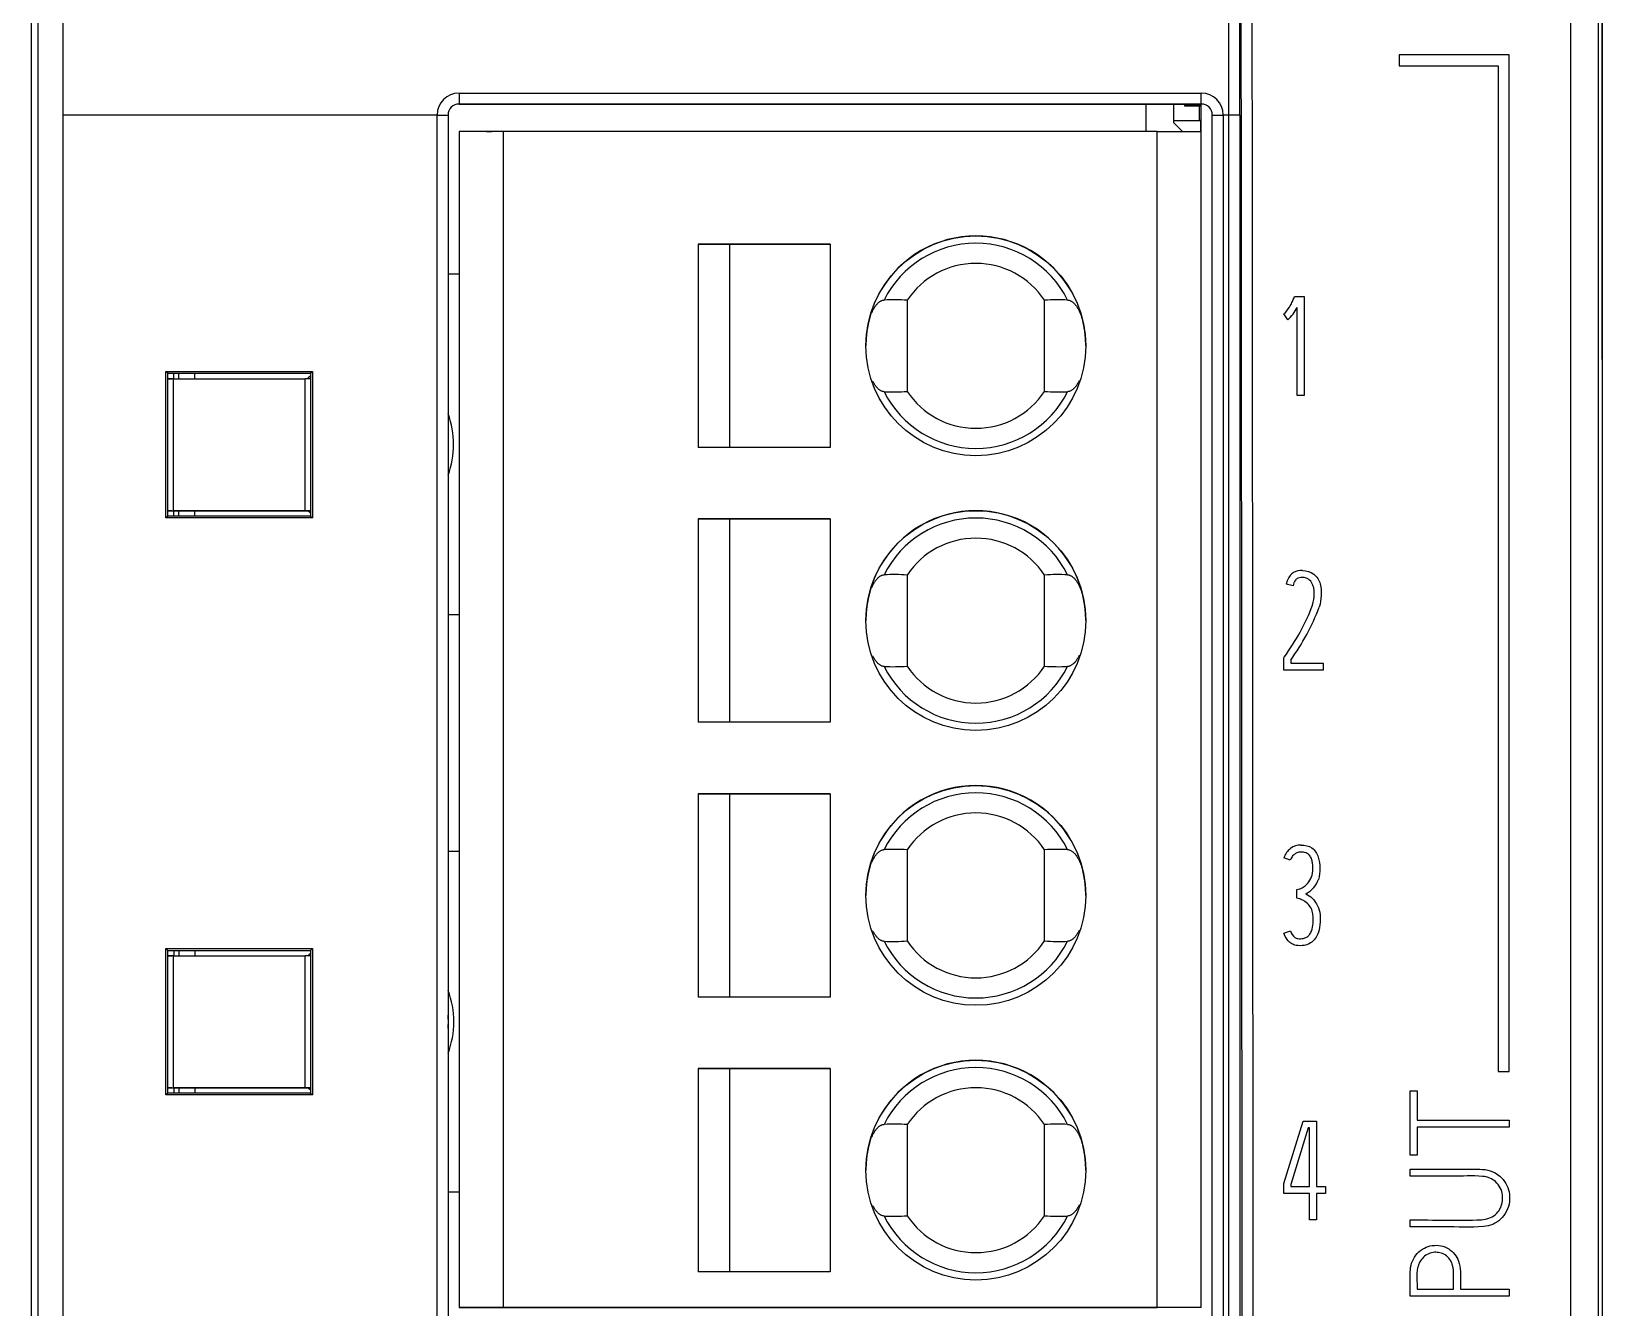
# Model space of a CAD drawing. Header units: millimetres. Extents: x 0 to 420, y 0 to 297.
# Drawn here: x 88.95 to 117.53, y 187.52 to 210.74 of the extents above; entities that cross this region are included whole.
import ezdxf

# ---------------------------------------------------------------- set-up
doc = ezdxf.new("R2010")
doc.units = ezdxf.units.MM
doc.layers.add('Default', color=7, linetype='Continuous')
doc.layers.add('DV1_0', color=7, linetype='Continuous')

# ---------------------------------------------------------------- blocks, each defined once
blk = doc.blocks.new('SE')
at = {"layer": 'DV1_0', "color": 7, "linetype": 'Continuous'}
for p, q in [((116.953, 102.175), (116.953, 234.256)), ((117.532, 102.43), (117.532, 234.001)), ((88.953, 147.468), (88.953, 227.055)), ((89.067, 227.052), (89.068, 147.468)), ((89.532, 147.467), (89.532, 227.057)), ((115.832, 210.31), (113.832, 210.31)), ((113.832, 210.31), (113.832, 210.11)), ((113.832, 210.11), (115.632, 210.11)), ((115.632, 210.11), (115.632, 191.81)), ((115.832, 191.81), (115.832, 210.31)), ((96.732, 209.616), (110.232, 209.616)), ((96.732, 209.616), (96.732, 209.416)), ((110.232, 209.416), (110.232, 209.616)), ((96.332, 209.216), (89.532, 209.216)), ((96.332, 165.616), (96.332, 209.216)), ((96.332, 209.216), (96.532, 209.216)), ((96.532, 209.216), (96.532, 165.616)), ((96.732, 209.416), (110.232, 209.416)), ((110.232, 209.416), (96.732, 209.416)), ((109.232, 208.916), (109.232, 209.416)), ((109.232, 209.414), (109.88, 209.414)), ((109.232, 209.414), (109.88, 209.414)), ((109.732, 209.072), (109.732, 209.414)), ((109.927, 209.416), (109.927, 209.386)), ((110.232, 209.386), (109.927, 209.386)), ((109.927, 209.386), (110.232, 209.386)), ((110.202, 209.116), (110.202, 209.386)), ((110.232, 208.916), (110.232, 209.416)), ((110.432, 165.616), (110.432, 209.216)), ((110.432, 209.216), (110.632, 209.216)), ((110.736, 209.216), (110.632, 209.216)), ((110.632, 209.216), (110.632, 165.616)), ((110.736, 144.983), (110.736, 209.216)), ((110.936, 209.216), (110.736, 209.216)), ((110.936, 209.216), (110.936, 144.983)), ((109.732, 209.116), (110.225, 209.116)), ((109.732, 209.116), (110.202, 209.116)), ((109.732, 209.116), (110.202, 209.116)), ((109.889, 208.916), (109.732, 209.072)), ((110.225, 209.116), (110.202, 209.116)), ((110.202, 209.116), (110.225, 209.116)), ((110.225, 208.916), (110.225, 209.116)), ((97.532, 208.916), (96.732, 208.916)), ((96.732, 208.916), (96.732, 187.516)), ((97.232, 208.916), (97.325, 208.916)), ((97.232, 208.916), (97.325, 208.916)), ((109.432, 208.916), (97.532, 208.916)), ((97.532, 208.916), (97.532, 187.516)), ((109.432, 208.916), (110.232, 208.916)), ((109.432, 187.516), (109.432, 208.916)), ((109.439, 208.916), (109.532, 208.916)), ((109.839, 208.916), (109.932, 208.916)), ((110.232, 187.516), (110.232, 208.916)), ((103.482, 206.866), (101.082, 206.866)), ((101.082, 206.866), (101.082, 203.166)), ((101.082, 206.866), (101.658, 206.866)), ((101.658, 206.866), (103.482, 206.866)), ((101.658, 203.166), (101.658, 206.866)), ((103.482, 206.866), (103.482, 203.166)), ((96.732, 206.321), (96.532, 206.321)), ((104.882, 205.845), (104.882, 204.186)), ((107.382, 204.186), (107.382, 205.845)), ((111.914, 205.876), (111.931, 205.913)), ((111.931, 205.913), (112.103, 205.913)), ((112.103, 205.913), (112.103, 204.11)), ((111.804, 205.492), (111.732, 205.597)), ((111.976, 204.11), (111.976, 205.711)), ((91.4, 201.884), (91.4, 204.547)), ((91.4, 204.547), (94.064, 204.547)), ((91.432, 204.516), (91.4, 204.547)), ((91.432, 201.916), (91.432, 204.516)), ((91.432, 204.516), (94.032, 204.516)), ((91.532, 204.416), (91.432, 204.416)), ((91.467, 204.416), (91.435, 204.416)), ((91.508, 204.416), (91.467, 204.416)), ((91.532, 204.416), (93.932, 204.416)), ((91.532, 204.416), (91.532, 202.016)), ((91.544, 204.416), (91.544, 204.516)), ((91.632, 204.416), (91.632, 204.516)), ((91.927, 204.416), (91.927, 204.516)), ((94.032, 204.416), (93.932, 204.416)), ((93.932, 202.016), (93.932, 204.416)), ((94.032, 204.516), (94.064, 204.547)), ((94.032, 204.516), (94.032, 201.916)), ((94.064, 204.547), (94.064, 201.884)), ((112.103, 204.11), (111.976, 204.11)), ((103.482, 203.166), (101.082, 203.166)), ((91.432, 201.916), (91.4, 201.884)), ((94.064, 201.884), (91.4, 201.884)), ((91.432, 202.016), (91.532, 202.016)), ((94.032, 201.916), (91.432, 201.916)), ((91.434, 202.016), (91.467, 202.016)), ((91.467, 202.016), (91.508, 202.016)), ((91.508, 202.016), (92.862, 202.016)), ((93.932, 202.016), (91.532, 202.016)), ((91.544, 201.916), (91.544, 202.016)), ((91.632, 201.916), (91.632, 202.016)), ((91.927, 201.916), (91.927, 202.016)), ((92.862, 202.016), (93.801, 202.016)), ((93.801, 202.016), (94.032, 202.016)), ((94.032, 202.016), (93.932, 202.016)), ((94.032, 201.916), (94.064, 201.884)), ((103.482, 201.866), (101.082, 201.866)), ((101.082, 201.866), (101.082, 198.166)), ((101.082, 201.866), (101.658, 201.866)), ((101.658, 198.166), (101.658, 201.866)), ((101.658, 201.866), (103.482, 201.866)), ((103.482, 201.866), (103.482, 198.166)), ((104.882, 200.845), (104.882, 199.186)), ((107.382, 199.186), (107.382, 200.845)), ((111.901, 200.649), (111.777, 200.679)), ((96.732, 200.121), (96.532, 200.121)), ((96.732, 200.121), (96.532, 200.121)), ((111.732, 199.337), (111.742, 199.354)), ((111.732, 199.113), (111.732, 199.337)), ((111.859, 199.297), (111.859, 199.24)), ((111.859, 199.24), (112.447, 199.24)), ((112.447, 199.24), (112.447, 199.113)), ((112.447, 199.113), (111.732, 199.113)), ((103.482, 198.166), (101.082, 198.166)), ((103.482, 196.866), (101.082, 196.866)), ((101.082, 196.866), (101.082, 193.166)), ((101.082, 196.866), (101.658, 196.866)), ((101.658, 193.166), (101.658, 196.866)), ((101.658, 196.866), (103.482, 196.866)), ((103.482, 196.866), (103.482, 193.166)), ((96.732, 195.816), (96.532, 195.816)), ((104.882, 195.845), (104.882, 194.186)), ((107.382, 194.186), (107.382, 195.845)), ((111.851, 195.657), (111.734, 195.701)), ((111.971, 195.124), (112.018, 195.136)), ((111.971, 194.967), (111.971, 195.124)), ((112.018, 194.955), (111.971, 194.967)), ((112.145, 195.052), (112.133, 195.044)), ((112.133, 195.044), (112.145, 195.052)), ((111.732, 194.33), (111.854, 194.369)), ((91.4, 191.384), (91.4, 194.047)), ((91.4, 194.047), (94.064, 194.047)), ((91.432, 194.016), (91.4, 194.047)), ((91.432, 191.416), (91.432, 194.016)), ((91.432, 194.016), (94.032, 194.016)), ((91.532, 193.916), (91.432, 193.916)), ((91.467, 193.916), (91.435, 193.916)), ((91.508, 193.916), (91.467, 193.916)), ((91.532, 193.916), (93.932, 193.916)), ((91.532, 193.916), (91.532, 191.516)), ((91.549, 193.916), (91.549, 194.016)), ((91.637, 193.916), (91.637, 194.016)), ((91.932, 193.916), (91.932, 194.016)), ((94.032, 193.916), (93.932, 193.916)), ((93.932, 191.516), (93.932, 193.916)), ((94.032, 194.016), (94.064, 194.047)), ((94.032, 194.016), (94.032, 191.416)), ((94.064, 194.047), (94.064, 191.384)), ((103.482, 193.166), (101.082, 193.166)), ((103.482, 191.866), (101.082, 191.866)), ((101.082, 191.866), (101.082, 188.166)), ((101.082, 191.866), (101.658, 191.866)), ((101.658, 188.166), (101.658, 191.866)), ((101.658, 191.866), (103.482, 191.866)), ((103.482, 191.866), (103.482, 188.166)), ((115.632, 191.81), (115.832, 191.81)), ((91.432, 191.516), (91.532, 191.516)), ((91.434, 191.516), (91.467, 191.516)), ((91.467, 191.516), (91.508, 191.516)), ((91.508, 191.516), (92.862, 191.516)), ((93.932, 191.516), (91.532, 191.516)), ((91.549, 191.416), (91.549, 191.516)), ((91.637, 191.416), (91.637, 191.516)), ((91.932, 191.416), (91.932, 191.516)), ((92.862, 191.516), (93.801, 191.516)), ((93.801, 191.516), (94.032, 191.516)), ((94.032, 191.516), (93.932, 191.516)), ((91.432, 191.416), (91.4, 191.384)), ((94.064, 191.384), (91.4, 191.384)), ((94.032, 191.416), (91.432, 191.416)), ((94.032, 191.416), (94.064, 191.384)), ((114.035, 191.462), (114.162, 191.462)), ((114.035, 190.287), (114.035, 191.462)), ((114.162, 191.462), (114.162, 190.928)), ((114.162, 190.928), (115.832, 190.928)), ((115.832, 190.928), (115.832, 190.801)), ((104.882, 190.845), (104.882, 189.186)), ((107.382, 189.186), (107.382, 190.845)), ((111.732, 189.773), (112.083, 190.91)), ((112.178, 190.784), (111.859, 189.755)), ((112.083, 190.91), (112.327, 190.91)), ((112.2, 190.784), (112.178, 190.784)), ((112.2, 189.718), (112.2, 190.784)), ((112.327, 190.91), (112.327, 189.718)), ((114.162, 190.801), (114.162, 190.287)), ((115.832, 190.801), (114.162, 190.801)), ((114.162, 190.287), (114.035, 190.287)), ((111.732, 189.591), (111.732, 189.773)), ((114.03, 189.905), (114.03, 190.032)), ((114.03, 190.032), (115.298, 190.032)), ((96.732, 189.616), (96.532, 189.616)), ((96.732, 189.616), (96.532, 189.616)), ((112.2, 189.591), (111.732, 189.591)), ((111.859, 189.755), (111.859, 189.718)), ((111.859, 189.718), (112.2, 189.718)), ((112.2, 189.113), (112.2, 189.591)), ((112.327, 189.718), (112.492, 189.718)), ((112.327, 189.591), (112.327, 189.113)), ((112.492, 189.591), (112.327, 189.591)), ((112.492, 189.718), (112.492, 189.591)), ((112.327, 189.113), (112.2, 189.113)), ((114.03, 188.986), (114.03, 189.113)), ((103.482, 188.166), (101.082, 188.166)), ((114.159, 187.853), (114.821, 187.853)), ((114.948, 187.853), (115.832, 187.853)), ((115.832, 187.853), (115.832, 187.725)), ((97.532, 187.516), (96.732, 187.516)), ((96.732, 187.516), (97.532, 187.516)), ((97.532, 187.516), (109.432, 187.516)), ((109.432, 187.516), (97.532, 187.516)), ((110.232, 187.516), (109.432, 187.516)), ((115.832, 187.725), (114.032, 187.725))]:
    blk.add_line(p, q, dxfattribs=at)
for centre in [(106.132, 205.016), (106.132, 200.016), (106.132, 195.016), (106.132, 190.016)]:
    blk.add_circle(centre, 2, dxfattribs=at)
for centre, radius, start, end in [((-45671.773, 168.208), 45782.953, 359.9704511, 0.0770711), ((96.732, 209.216), 0.4, 90.0135, 180.0135), ((110.232, 209.216), 0.4, 359.9865, 89.9865), ((96.732, 209.216), 0.2, 90, 180), ((96.732, 209.216), 0.2, 90, 180), ((109.88, 209.766), 0.352, 270, 276.0668), ((109.88, 209.766), 0.353, 270, 276.0671), ((110.232, 209.216), 0.2, 0, 90), ((110.232, 209.216), 0.2, 0, 90), ((106.132, 205.016), 2, 0, 180.0003), ((106.132, 205.016), 1.866, 26.5458, 153.4542), ((106.132, 205.016), 1.5, 33.5573, 146.4427), ((110.999, 206.239), 0.985, 328.3186, 333.7037), ((111.094, 206.189), 0.878, 333.8375, 339.0825), ((111.439, 205.95), 0.459, 309.7141, 330.1151), ((111.329, 206.042), 0.727, 310.8669, 332.9619), ((91.508, 204.716), 0.3, 255.0609, 269.9749), ((95.032, 203.221), 1.6, 128.6824, 131.6796), ((95.032, 203.221), 1.6, 128.6824, 131.6796), ((106.132, 205.016), 1.866, 206.5458, 333.4542), ((106.132, 205.016), 1.5, 213.5573, 326.4427), ((95.032, 203.221), 1.6, 0, 20.3647), ((95.032, 203.221), 1.6, 0, 20.3647), ((95.032, 203.221), 1.6, 339.6353, 0), ((91.508, 201.715), 0.3, 90.0247, 104.7218), ((95.032, 203.221), 1.6, 228.8618, 231.3176), ((106.132, 200.016), 2, 0, 180.0003), ((106.132, 200.016), 1.866, 26.5458, 153.4542), ((106.132, 200.016), 1.5, 33.5573, 146.4427), ((112.051, 200.663), 0.266, 84.7399, 158.0445), ((112.666, 200.43), 0.924, 158.9099, 164.3704), ((108.459, 201.759), 4.07, 323.7753, 338.9573), ((108.362, 201.807), 4.304, 324.3359, 338.9489), ((106.132, 200.016), 1.866, 206.5458, 333.4542), ((106.132, 200.016), 1.5, 213.5573, 326.4427), ((106.132, 195.016), 2, 0, 180.0003), ((106.132, 195.016), 1.866, 26.5458, 153.4542), ((106.132, 195.016), 1.5, 33.5573, 146.4427), ((112.077, 195.586), 0.361, 128.0811, 161.4062), ((112.043, 195.601), 0.33, 89.1423, 125.0631), ((111.921, 195.463), 0.469, 298.5671, 340.514), ((112.046, 194.413), 0.197, 192.8299, 236.0684), ((106.132, 195.016), 1.866, 206.5458, 333.4542), ((106.132, 195.016), 1.5, 213.5573, 326.4427), ((91.508, 194.216), 0.3, 255.0609, 269.9749), ((95.037, 192.716), 1.6, 128.9121, 131.4096), ((95.037, 192.716), 1.6, 128.9121, 131.4096), ((95.037, 192.716), 1.6, 0, 20.8731), ((95.037, 192.716), 1.6, 0, 20.8731), ((95.037, 192.716), 1.5, 0, 4.6817), ((95.037, 192.716), 1.5, 355.3183, 0), ((95.037, 192.716), 1.6, 339.1269, 0), ((95.037, 192.716), 1.5, 355.3183, 0), ((106.132, 190.016), 2, 0, 180.0003), ((106.132, 190.016), 1.866, 26.5458, 153.4542), ((91.508, 191.215), 0.3, 90.0247, 104.7218), ((95.037, 192.716), 1.6, 228.5904, 231.0879), ((106.132, 190.016), 1.5, 33.5573, 146.4427), ((106.132, 190.016), 1.866, 206.5458, 333.4542), ((106.132, 190.016), 1.5, 213.5573, 326.4427)]:
    blk.add_arc(centre, radius, start, end, dxfattribs=at)
for centre, major_axis, ratio, start_param, end_param in [((97.019, 168.216), (0, -799.8), 0.017455, 1.541269, 1.647844), ((103.321, 209.216), (0, 424.61), 0.017463, 4.712389, 4.759974), ((103.52, 209.216), (0, 424.81), 0.017455, 4.712389, 4.759974), ((104.633, 205.016), (1.718, 0), 0.487838, 1.424986, 1.669746), ((107.632, 205.016), (1.718, 0), 0.487838, 1.471847, 1.716607), ((91.467, 204.666), (0, -0.25), 0.993203, 6.142759, 6.283185), ((104.633, 205.016), (-1.718, 0), 0.487838, 1.471847, 1.716607), ((107.632, 205.016), (-1.718, 0), 0.487838, 1.424986, 1.669745), ((91.467, 201.766), (0, 0.25), 0.993203, 0, 0.140427), ((104.633, 200.016), (1.718, 0), 0.487838, 1.424986, 1.669746), ((107.632, 200.016), (1.718, 0), 0.487838, 1.471847, 1.716607), ((104.633, 200.016), (-1.718, 0), 0.487838, 1.471847, 1.716607), ((107.632, 200.016), (-1.718, 0), 0.487838, 1.424986, 1.669745), ((104.633, 195.016), (1.718, 0), 0.487838, 1.424986, 1.669746), ((107.632, 195.016), (1.718, 0), 0.487838, 1.471847, 1.716607), ((104.633, 195.016), (-1.718, 0), 0.487838, 1.471847, 1.716607), ((107.632, 195.016), (-1.718, 0), 0.487838, 1.424986, 1.669745), ((91.467, 194.166), (0, -0.25), 0.993203, 6.142759, 6.283185), ((91.467, 191.266), (0, 0.25), 0.993203, 0, 0.140427), ((104.633, 190.016), (1.718, 0), 0.487838, 1.424986, 1.669746), ((107.632, 190.016), (1.718, 0), 0.487838, 1.471847, 1.716607), ((104.633, 190.016), (-1.718, 0), 0.487838, 1.471847, 1.716607), ((107.632, 190.016), (-1.718, 0), 0.487838, 1.424986, 1.669745)]:
    blk.add_ellipse(centre, major_axis=major_axis, ratio=ratio, start_param=start_param, end_param=end_param, dxfattribs=at)
for points, knots in [([(117.453, 234.215), (117.453, 228.726), (117.453, 223.233), (117.453, 212.24), (117.453, 206.738), (117.453, 190.233), (117.453, 179.225), (117.453, 162.708), (117.453, 157.2), (117.453, 146.188), (117.453, 140.685), (117.453, 124.184), (117.453, 113.194), (117.453, 102.216)], [0, 0, 0, 0, 0.125, 0.125, 0.25, 0.25, 0.5, 0.5, 0.625, 0.625, 0.75, 0.75, 1, 1, 1, 1]), ([(104.24, 205.62), (104.246, 205.635), (104.253, 205.65), (104.269, 205.681), (104.278, 205.698), (104.293, 205.721), (104.298, 205.728), (104.308, 205.743), (104.313, 205.75), (104.323, 205.764), (104.329, 205.77), (104.34, 205.782), (104.346, 205.788), (104.357, 205.799), (104.363, 205.805), (104.375, 205.814), (104.381, 205.819), (104.393, 205.827), (104.399, 205.83), (104.411, 205.837), (104.418, 205.839), (104.43, 205.844), (104.437, 205.846), (104.45, 205.848), (104.456, 205.849), (104.463, 205.849)], [0.5739592, 0.5739592, 0.5739592, 0.5739592, 0.6245461, 0.6245461, 0.6871343, 0.6871343, 0.7183045, 0.7183045, 0.7494772, 0.7494772, 0.7808, 0.7808, 0.812183, 0.812183, 0.8435432, 0.8435432, 0.8748182, 0.8748182, 0.9059753, 0.9059753, 0.9372283, 0.9372283, 0.9686138, 0.9686138, 1, 1, 1, 1]), ([(107.801, 205.849), (107.808, 205.849), (107.814, 205.848), (107.827, 205.846), (107.834, 205.844), (107.847, 205.839), (107.853, 205.837), (107.865, 205.83), (107.871, 205.827), (107.884, 205.819), (107.89, 205.814), (107.901, 205.805), (107.907, 205.799), (107.919, 205.788), (107.924, 205.782), (107.935, 205.77), (107.941, 205.764), (107.952, 205.75), (107.957, 205.743), (107.967, 205.728), (107.972, 205.721), (107.986, 205.698), (107.995, 205.681), (108.013, 205.646), (108.021, 205.628), (108.037, 205.591), (108.044, 205.571), (108.055, 205.541), (108.058, 205.531), (108.062, 205.518), (108.063, 205.514), (108.065, 205.51)], [0, 0, 0, 0, 0.0313862, 0.0313862, 0.0627717, 0.0627717, 0.0940247, 0.0940247, 0.1251818, 0.1251818, 0.1564568, 0.1564568, 0.187817, 0.187817, 0.2192, 0.2192, 0.2505228, 0.2505228, 0.2816955, 0.2816955, 0.3128657, 0.3128657, 0.3754539, 0.3754539, 0.4382172, 0.4382172, 0.5008327, 0.5008327, 0.5319732, 0.5319732, 0.5428576, 0.5428576, 0.5428576, 0.5428576]), ([(104.463, 204.182), (104.456, 204.182), (104.45, 204.183), (104.437, 204.185), (104.43, 204.187), (104.418, 204.192), (104.411, 204.195), (104.399, 204.201), (104.393, 204.204), (104.381, 204.213), (104.375, 204.217), (104.363, 204.227), (104.357, 204.232), (104.346, 204.243), (104.34, 204.249), (104.329, 204.261), (104.323, 204.268), (104.313, 204.281), (104.308, 204.288), (104.298, 204.303), (104.293, 204.31), (104.278, 204.333), (104.269, 204.35), (104.259, 204.369), (104.258, 204.371), (104.257, 204.374)], [0, 0, 0, 0, 0.0313862, 0.0313862, 0.0627717, 0.0627717, 0.0940247, 0.0940247, 0.1251818, 0.1251818, 0.1564567, 0.1564567, 0.187817, 0.187817, 0.2192, 0.2192, 0.2505228, 0.2505228, 0.2816955, 0.2816955, 0.3128657, 0.3128657, 0.3754539, 0.3754539, 0.3827844, 0.3827844, 0.3827844, 0.3827844]), ([(108.013, 204.385), (108.01, 204.379), (108.007, 204.373), (107.995, 204.35), (107.986, 204.333), (107.972, 204.31), (107.967, 204.303), (107.957, 204.288), (107.952, 204.281), (107.941, 204.268), (107.935, 204.261), (107.924, 204.249), (107.919, 204.243), (107.907, 204.232), (107.901, 204.227), (107.89, 204.217), (107.884, 204.213), (107.871, 204.204), (107.865, 204.201), (107.853, 204.195), (107.847, 204.192), (107.834, 204.187), (107.827, 204.185), (107.814, 204.183), (107.808, 204.182), (107.801, 204.182)], [0.6031708, 0.6031708, 0.6031708, 0.6031708, 0.6245461, 0.6245461, 0.6871343, 0.6871343, 0.7183045, 0.7183045, 0.7494772, 0.7494772, 0.7808, 0.7808, 0.812183, 0.812183, 0.8435433, 0.8435433, 0.8748182, 0.8748182, 0.9059753, 0.9059753, 0.9372283, 0.9372283, 0.9686138, 0.9686138, 1, 1, 1, 1]), ([(112.076, 200.928), (112.148, 200.928), (112.22, 200.907), (112.334, 200.818), (112.375, 200.755), (112.415, 200.615), (112.416, 200.544), (112.411, 200.4), (112.399, 200.33), (112.379, 200.261)], [0, 0, 0, 0, 0.25, 0.25, 0.5, 0.5, 0.75, 0.75, 1, 1, 1, 1]), ([(104.24, 200.62), (104.246, 200.635), (104.253, 200.65), (104.269, 200.681), (104.278, 200.698), (104.293, 200.721), (104.298, 200.728), (104.308, 200.743), (104.313, 200.75), (104.323, 200.764), (104.329, 200.77), (104.34, 200.782), (104.346, 200.788), (104.357, 200.799), (104.363, 200.805), (104.375, 200.814), (104.381, 200.819), (104.393, 200.827), (104.399, 200.83), (104.411, 200.837), (104.418, 200.839), (104.43, 200.844), (104.437, 200.846), (104.45, 200.848), (104.456, 200.849), (104.463, 200.849)], [0.5739592, 0.5739592, 0.5739592, 0.5739592, 0.6245461, 0.6245461, 0.6871343, 0.6871343, 0.7183045, 0.7183045, 0.7494772, 0.7494772, 0.7808, 0.7808, 0.812183, 0.812183, 0.8435432, 0.8435432, 0.8748182, 0.8748182, 0.9059753, 0.9059753, 0.9372283, 0.9372283, 0.9686138, 0.9686138, 1, 1, 1, 1]), ([(107.801, 200.849), (107.808, 200.849), (107.814, 200.848), (107.827, 200.846), (107.834, 200.844), (107.847, 200.839), (107.853, 200.837), (107.865, 200.83), (107.871, 200.827), (107.884, 200.819), (107.89, 200.814), (107.901, 200.805), (107.907, 200.799), (107.919, 200.788), (107.924, 200.782), (107.935, 200.77), (107.941, 200.764), (107.952, 200.75), (107.957, 200.743), (107.967, 200.728), (107.972, 200.721), (107.986, 200.698), (107.995, 200.681), (108.013, 200.646), (108.021, 200.628), (108.037, 200.591), (108.044, 200.571), (108.055, 200.541), (108.058, 200.531), (108.062, 200.518), (108.063, 200.514), (108.065, 200.51)], [0, 0, 0, 0, 0.0313862, 0.0313862, 0.0627717, 0.0627717, 0.0940247, 0.0940247, 0.1251818, 0.1251818, 0.1564568, 0.1564568, 0.187817, 0.187817, 0.2192, 0.2192, 0.2505228, 0.2505228, 0.2816955, 0.2816955, 0.3128657, 0.3128657, 0.3754539, 0.3754539, 0.4382172, 0.4382172, 0.5008327, 0.5008327, 0.5319732, 0.5319732, 0.5428576, 0.5428576, 0.5428576, 0.5428576]), ([(112.24, 200.71), (112.22, 200.743), (112.191, 200.769), (112.123, 200.8), (112.083, 200.803), (112.027, 200.798), (112.008, 200.795), (111.973, 200.78), (111.957, 200.768), (111.923, 200.723), (111.91, 200.686), (111.901, 200.649)], [0, 0, 0, 0, 0.25, 0.25, 0.5, 0.5, 0.625, 0.625, 0.75, 0.75, 1, 1, 1, 1]), ([(112.257, 200.298), (112.276, 200.367), (112.287, 200.437), (112.287, 200.577), (112.277, 200.649), (112.24, 200.71)], [0, 0, 0, 0, 0.5, 0.5, 1, 1, 1, 1]), ([(104.463, 199.182), (104.456, 199.182), (104.45, 199.183), (104.437, 199.185), (104.43, 199.187), (104.418, 199.192), (104.411, 199.195), (104.399, 199.201), (104.393, 199.204), (104.381, 199.213), (104.375, 199.217), (104.363, 199.227), (104.357, 199.232), (104.346, 199.243), (104.34, 199.249), (104.329, 199.261), (104.323, 199.268), (104.313, 199.281), (104.308, 199.288), (104.298, 199.303), (104.293, 199.31), (104.278, 199.333), (104.269, 199.35), (104.259, 199.369), (104.258, 199.371), (104.257, 199.374)], [0, 0, 0, 0, 0.0313862, 0.0313862, 0.0627717, 0.0627717, 0.0940247, 0.0940247, 0.1251818, 0.1251818, 0.1564567, 0.1564567, 0.187817, 0.187817, 0.2192, 0.2192, 0.2505228, 0.2505228, 0.2816955, 0.2816955, 0.3128657, 0.3128657, 0.3754539, 0.3754539, 0.3827844, 0.3827844, 0.3827844, 0.3827844]), ([(108.013, 199.385), (108.01, 199.379), (108.007, 199.373), (107.995, 199.35), (107.986, 199.333), (107.972, 199.31), (107.967, 199.303), (107.957, 199.288), (107.952, 199.281), (107.941, 199.268), (107.935, 199.261), (107.924, 199.249), (107.919, 199.243), (107.907, 199.232), (107.901, 199.227), (107.89, 199.217), (107.884, 199.213), (107.871, 199.204), (107.865, 199.201), (107.853, 199.195), (107.847, 199.192), (107.834, 199.187), (107.827, 199.185), (107.814, 199.183), (107.808, 199.182), (107.801, 199.182)], [0.6031708, 0.6031708, 0.6031708, 0.6031708, 0.6245461, 0.6245461, 0.6871343, 0.6871343, 0.7183045, 0.7183045, 0.7494772, 0.7494772, 0.7808, 0.7808, 0.812183, 0.812183, 0.8435433, 0.8435433, 0.8748182, 0.8748182, 0.9059753, 0.9059753, 0.9372283, 0.9372283, 0.9686138, 0.9686138, 1, 1, 1, 1]), ([(104.24, 195.62), (104.246, 195.635), (104.253, 195.65), (104.269, 195.681), (104.278, 195.698), (104.293, 195.721), (104.298, 195.728), (104.308, 195.743), (104.313, 195.75), (104.323, 195.764), (104.329, 195.77), (104.34, 195.782), (104.346, 195.788), (104.357, 195.799), (104.363, 195.805), (104.375, 195.814), (104.381, 195.819), (104.393, 195.827), (104.399, 195.83), (104.411, 195.837), (104.418, 195.839), (104.43, 195.844), (104.437, 195.846), (104.45, 195.848), (104.456, 195.849), (104.463, 195.849)], [0.5739592, 0.5739592, 0.5739592, 0.5739592, 0.6245461, 0.6245461, 0.6871343, 0.6871343, 0.7183045, 0.7183045, 0.7494772, 0.7494772, 0.7808, 0.7808, 0.812183, 0.812183, 0.8435432, 0.8435432, 0.8748182, 0.8748182, 0.9059753, 0.9059753, 0.9372283, 0.9372283, 0.9686138, 0.9686138, 1, 1, 1, 1]), ([(107.801, 195.849), (107.808, 195.849), (107.814, 195.848), (107.827, 195.846), (107.834, 195.844), (107.847, 195.839), (107.853, 195.837), (107.865, 195.83), (107.871, 195.827), (107.884, 195.819), (107.89, 195.814), (107.901, 195.805), (107.907, 195.799), (107.919, 195.788), (107.924, 195.782), (107.935, 195.77), (107.941, 195.764), (107.952, 195.75), (107.957, 195.743), (107.967, 195.728), (107.972, 195.721), (107.986, 195.698), (107.995, 195.681), (108.013, 195.646), (108.021, 195.628), (108.037, 195.591), (108.044, 195.571), (108.055, 195.541), (108.058, 195.531), (108.062, 195.518), (108.063, 195.514), (108.065, 195.51)], [0, 0, 0, 0, 0.0313862, 0.0313862, 0.0627717, 0.0627717, 0.0940247, 0.0940247, 0.1251818, 0.1251818, 0.1564568, 0.1564568, 0.187817, 0.187817, 0.2192, 0.2192, 0.2505228, 0.2505228, 0.2816955, 0.2816955, 0.3128657, 0.3128657, 0.3754539, 0.3754539, 0.4382172, 0.4382172, 0.5008327, 0.5008327, 0.5319732, 0.5319732, 0.5428576, 0.5428576, 0.5428576, 0.5428576]), ([(112.018, 195.136), (112.028, 195.136), (112.037, 195.139), (112.045, 195.143), (112.074, 195.154), (112.1, 195.172), (112.124, 195.191), (112.158, 195.22), (112.187, 195.254), (112.21, 195.292), (112.233, 195.331), (112.251, 195.374), (112.258, 195.418), (112.268, 195.48), (112.263, 195.545), (112.254, 195.607), (112.25, 195.632), (112.244, 195.656), (112.236, 195.68), (112.228, 195.704), (112.216, 195.728), (112.2, 195.747), (112.189, 195.76), (112.175, 195.771), (112.161, 195.779), (112.146, 195.787), (112.13, 195.793), (112.113, 195.797), (112.083, 195.804), (112.051, 195.806), (112.02, 195.802), (111.999, 195.8), (111.978, 195.794), (111.959, 195.785), (111.94, 195.776), (111.923, 195.763), (111.908, 195.748), (111.889, 195.729), (111.875, 195.707), (111.863, 195.684), (111.859, 195.675), (111.855, 195.666), (111.851, 195.657)], [0, 0, 0, 0, 0.023725, 0.023725, 0.023725, 0.104026, 0.104026, 0.104026, 0.219304, 0.219304, 0.219304, 0.336491, 0.336491, 0.336491, 0.499958, 0.499958, 0.499958, 0.564799, 0.564799, 0.564799, 0.630829, 0.630829, 0.630829, 0.674393, 0.674393, 0.674393, 0.717576, 0.717576, 0.717576, 0.798183, 0.798183, 0.798183, 0.852594, 0.852594, 0.852594, 0.907282, 0.907282, 0.907282, 0.974773, 0.974773, 0.974773, 1, 1, 1, 1]), ([(112.048, 195.93), (112.117, 195.93), (112.187, 195.917), (112.302, 195.84), (112.339, 195.778), (112.38, 195.646), (112.387, 195.578), (112.391, 195.441), (112.387, 195.372), (112.363, 195.307)], [0, 0, 0, 0, 0.25, 0.25, 0.5, 0.5, 0.75, 0.75, 1, 1, 1, 1]), ([(112.133, 195.044), (112.176, 195.025), (112.215, 194.997), (112.249, 194.964), (112.28, 194.933), (112.308, 194.898), (112.33, 194.86), (112.356, 194.814), (112.377, 194.763), (112.387, 194.712), (112.402, 194.635), (112.399, 194.556), (112.39, 194.479), (112.383, 194.42), (112.371, 194.361), (112.348, 194.307), (112.333, 194.271), (112.313, 194.237), (112.288, 194.208), (112.263, 194.179), (112.231, 194.154), (112.197, 194.136), (112.167, 194.121), (112.135, 194.112), (112.102, 194.106), (112.055, 194.098), (112.005, 194.098), (111.958, 194.107), (111.93, 194.113), (111.902, 194.122), (111.878, 194.136), (111.853, 194.15), (111.831, 194.17), (111.812, 194.191), (111.784, 194.222), (111.762, 194.259), (111.745, 194.298), (111.74, 194.308), (111.736, 194.319), (111.732, 194.33)], [0, 0, 0, 0, 0.085891, 0.085891, 0.085891, 0.165915, 0.165915, 0.165915, 0.262275, 0.262275, 0.262275, 0.403508, 0.403508, 0.403508, 0.511304, 0.511304, 0.511304, 0.581117, 0.581117, 0.581117, 0.651898, 0.651898, 0.651898, 0.712006, 0.712006, 0.712006, 0.799647, 0.799647, 0.799647, 0.851056, 0.851056, 0.851056, 0.902732, 0.902732, 0.902732, 0.979294, 0.979294, 0.979294, 1, 1, 1, 1]), ([(111.936, 194.25), (111.952, 194.24), (111.97, 194.234), (111.988, 194.231), (112.021, 194.226), (112.056, 194.226), (112.088, 194.233), (112.109, 194.237), (112.13, 194.245), (112.148, 194.255), (112.167, 194.266), (112.184, 194.281), (112.197, 194.297), (112.214, 194.318), (112.226, 194.342), (112.235, 194.366), (112.253, 194.413), (112.262, 194.463), (112.266, 194.513), (112.272, 194.585), (112.274, 194.661), (112.252, 194.731), (112.241, 194.766), (112.221, 194.799), (112.199, 194.829), (112.177, 194.859), (112.149, 194.885), (112.118, 194.906), (112.1, 194.919), (112.081, 194.93), (112.061, 194.938)], [0, 0, 0, 0, 0.054868, 0.054868, 0.054868, 0.153077, 0.153077, 0.153077, 0.215658, 0.215658, 0.215658, 0.278726, 0.278726, 0.278726, 0.355686, 0.355686, 0.355686, 0.503218, 0.503218, 0.503218, 0.718319, 0.718319, 0.718319, 0.826987, 0.826987, 0.826987, 0.93591, 0.93591, 0.93591, 1, 1, 1, 1]), ([(112.061, 194.938), (112.054, 194.941), (112.047, 194.944), (112.04, 194.947), (112.036, 194.948), (112.033, 194.95), (112.029, 194.951), (112.026, 194.952), (112.022, 194.955), (112.018, 194.955)], [0, 0, 0, 0, 0.499725, 0.499725, 0.499725, 0.749663, 0.749663, 0.749663, 1, 1, 1, 1]), ([(104.463, 194.182), (104.456, 194.182), (104.45, 194.183), (104.437, 194.185), (104.43, 194.187), (104.418, 194.192), (104.411, 194.195), (104.399, 194.201), (104.393, 194.204), (104.381, 194.213), (104.375, 194.217), (104.363, 194.227), (104.357, 194.232), (104.346, 194.243), (104.34, 194.249), (104.329, 194.261), (104.323, 194.268), (104.313, 194.281), (104.308, 194.288), (104.298, 194.303), (104.293, 194.31), (104.278, 194.333), (104.269, 194.35), (104.259, 194.369), (104.258, 194.371), (104.257, 194.374)], [0, 0, 0, 0, 0.0313862, 0.0313862, 0.0627717, 0.0627717, 0.0940247, 0.0940247, 0.1251818, 0.1251818, 0.1564567, 0.1564567, 0.187817, 0.187817, 0.2192, 0.2192, 0.2505228, 0.2505228, 0.2816955, 0.2816955, 0.3128657, 0.3128657, 0.3754539, 0.3754539, 0.3827844, 0.3827844, 0.3827844, 0.3827844]), ([(108.013, 194.385), (108.01, 194.379), (108.007, 194.373), (107.995, 194.35), (107.986, 194.333), (107.972, 194.31), (107.967, 194.303), (107.957, 194.288), (107.952, 194.281), (107.941, 194.268), (107.935, 194.261), (107.924, 194.249), (107.919, 194.243), (107.907, 194.232), (107.901, 194.227), (107.89, 194.217), (107.884, 194.213), (107.871, 194.204), (107.865, 194.201), (107.853, 194.195), (107.847, 194.192), (107.834, 194.187), (107.827, 194.185), (107.814, 194.183), (107.808, 194.182), (107.801, 194.182)], [0.6031708, 0.6031708, 0.6031708, 0.6031708, 0.6245461, 0.6245461, 0.6871343, 0.6871343, 0.7183045, 0.7183045, 0.7494772, 0.7494772, 0.7808, 0.7808, 0.812183, 0.812183, 0.8435433, 0.8435433, 0.8748182, 0.8748182, 0.9059753, 0.9059753, 0.9372283, 0.9372283, 0.9686138, 0.9686138, 1, 1, 1, 1]), ([(104.24, 190.62), (104.246, 190.635), (104.253, 190.65), (104.269, 190.681), (104.278, 190.698), (104.293, 190.721), (104.298, 190.728), (104.308, 190.743), (104.313, 190.75), (104.323, 190.764), (104.329, 190.77), (104.34, 190.782), (104.346, 190.788), (104.357, 190.799), (104.363, 190.805), (104.375, 190.814), (104.381, 190.819), (104.393, 190.827), (104.399, 190.83), (104.411, 190.837), (104.418, 190.839), (104.43, 190.844), (104.437, 190.846), (104.45, 190.848), (104.456, 190.849), (104.463, 190.849)], [0.5739592, 0.5739592, 0.5739592, 0.5739592, 0.6245461, 0.6245461, 0.6871343, 0.6871343, 0.7183045, 0.7183045, 0.7494772, 0.7494772, 0.7808, 0.7808, 0.812183, 0.812183, 0.8435432, 0.8435432, 0.8748182, 0.8748182, 0.9059753, 0.9059753, 0.9372283, 0.9372283, 0.9686138, 0.9686138, 1, 1, 1, 1]), ([(107.801, 190.849), (107.808, 190.849), (107.814, 190.848), (107.827, 190.846), (107.834, 190.844), (107.847, 190.839), (107.853, 190.837), (107.865, 190.83), (107.871, 190.827), (107.884, 190.819), (107.89, 190.814), (107.901, 190.805), (107.907, 190.799), (107.919, 190.788), (107.924, 190.782), (107.935, 190.77), (107.941, 190.764), (107.952, 190.75), (107.957, 190.743), (107.967, 190.728), (107.972, 190.721), (107.986, 190.698), (107.995, 190.681), (108.013, 190.646), (108.021, 190.628), (108.037, 190.591), (108.044, 190.571), (108.055, 190.541), (108.058, 190.531), (108.062, 190.518), (108.063, 190.514), (108.065, 190.51)], [0, 0, 0, 0, 0.0313862, 0.0313862, 0.0627717, 0.0627717, 0.0940247, 0.0940247, 0.1251818, 0.1251818, 0.1564568, 0.1564568, 0.187817, 0.187817, 0.2192, 0.2192, 0.2505228, 0.2505228, 0.2816955, 0.2816955, 0.3128657, 0.3128657, 0.3754539, 0.3754539, 0.4382172, 0.4382172, 0.5008327, 0.5008327, 0.5319732, 0.5319732, 0.5428576, 0.5428576, 0.5428576, 0.5428576]), ([(115.298, 190.032), (115.363, 190.032), (115.429, 190.024), (115.49, 190.004), (115.552, 189.984), (115.611, 189.951), (115.661, 189.909), (115.706, 189.871), (115.744, 189.825), (115.773, 189.774), (115.801, 189.726), (115.82, 189.673), (115.831, 189.619), (115.843, 189.561), (115.845, 189.5), (115.838, 189.442), (115.83, 189.382), (115.812, 189.322), (115.785, 189.268), (115.758, 189.215), (115.721, 189.165), (115.677, 189.124), (115.635, 189.085), (115.585, 189.054), (115.533, 189.03), (115.48, 189.007), (115.422, 188.994), (115.364, 188.989), (115.129, 188.968), (114.892, 188.986), (114.656, 188.986), (114.447, 188.986), (114.238, 188.986), (114.03, 188.986)], [0, 0, 0, 0, 0.065932, 0.065932, 0.065932, 0.132574, 0.132574, 0.132574, 0.192034, 0.192034, 0.192034, 0.248339, 0.248339, 0.248339, 0.308409, 0.308409, 0.308409, 0.37009, 0.37009, 0.37009, 0.431183, 0.431183, 0.431183, 0.489789, 0.489789, 0.489789, 0.549108, 0.549108, 0.549108, 0.788449, 0.788449, 0.788449, 1, 1, 1, 1]), ([(114.03, 189.113), (114.462, 189.113), (114.896, 189.093), (115.328, 189.114), (115.373, 189.116), (115.42, 189.124), (115.462, 189.14), (115.506, 189.155), (115.547, 189.179), (115.582, 189.208), (115.616, 189.237), (115.644, 189.273), (115.666, 189.311), (115.685, 189.347), (115.698, 189.386), (115.706, 189.426), (115.715, 189.471), (115.717, 189.517), (115.711, 189.562), (115.705, 189.608), (115.692, 189.654), (115.671, 189.696), (115.65, 189.738), (115.62, 189.776), (115.585, 189.807), (115.554, 189.833), (115.519, 189.854), (115.482, 189.871), (115.441, 189.889), (115.395, 189.899), (115.35, 189.903), (115.165, 189.919), (114.979, 189.905), (114.793, 189.905), (114.538, 189.905), (114.284, 189.905), (114.03, 189.905)], [0, 0, 0, 0, 0.338132, 0.338132, 0.338132, 0.374157, 0.374157, 0.374157, 0.410426, 0.410426, 0.410426, 0.445398, 0.445398, 0.445398, 0.477311, 0.477311, 0.477311, 0.513204, 0.513204, 0.513204, 0.550025, 0.550025, 0.550025, 0.587049, 0.587049, 0.587049, 0.618857, 0.618857, 0.618857, 0.654533, 0.654533, 0.654533, 0.800395, 0.800395, 0.800395, 1, 1, 1, 1]), ([(104.463, 189.182), (104.456, 189.182), (104.45, 189.183), (104.437, 189.185), (104.43, 189.187), (104.418, 189.192), (104.411, 189.195), (104.399, 189.201), (104.393, 189.204), (104.381, 189.213), (104.375, 189.217), (104.363, 189.227), (104.357, 189.232), (104.346, 189.243), (104.34, 189.249), (104.329, 189.261), (104.323, 189.268), (104.313, 189.281), (104.308, 189.288), (104.298, 189.303), (104.293, 189.31), (104.278, 189.333), (104.269, 189.35), (104.259, 189.369), (104.258, 189.371), (104.257, 189.374)], [0, 0, 0, 0, 0.0313862, 0.0313862, 0.0627717, 0.0627717, 0.0940247, 0.0940247, 0.1251818, 0.1251818, 0.1564567, 0.1564567, 0.187817, 0.187817, 0.2192, 0.2192, 0.2505228, 0.2505228, 0.2816955, 0.2816955, 0.3128657, 0.3128657, 0.3754539, 0.3754539, 0.3827844, 0.3827844, 0.3827844, 0.3827844]), ([(108.013, 189.385), (108.01, 189.379), (108.007, 189.373), (107.995, 189.35), (107.986, 189.333), (107.972, 189.31), (107.967, 189.303), (107.957, 189.288), (107.952, 189.281), (107.941, 189.268), (107.935, 189.261), (107.924, 189.249), (107.919, 189.243), (107.907, 189.232), (107.901, 189.227), (107.89, 189.217), (107.884, 189.213), (107.871, 189.204), (107.865, 189.201), (107.853, 189.195), (107.847, 189.192), (107.834, 189.187), (107.827, 189.185), (107.814, 189.183), (107.808, 189.182), (107.801, 189.182)], [0.6031708, 0.6031708, 0.6031708, 0.6031708, 0.6245461, 0.6245461, 0.6871343, 0.6871343, 0.7183045, 0.7183045, 0.7494772, 0.7494772, 0.7808, 0.7808, 0.812183, 0.812183, 0.8435433, 0.8435433, 0.8748182, 0.8748182, 0.9059753, 0.9059753, 0.9372283, 0.9372283, 0.9686138, 0.9686138, 1, 1, 1, 1]), ([(114.073, 188.361), (114.095, 188.411), (114.124, 188.459), (114.16, 188.499), (114.197, 188.54), (114.242, 188.574), (114.29, 188.599), (114.335, 188.621), (114.383, 188.636), (114.432, 188.644), (114.485, 188.652), (114.539, 188.651), (114.591, 188.64), (114.641, 188.63), (114.69, 188.611), (114.733, 188.583), (114.773, 188.558), (114.808, 188.526), (114.838, 188.489), (114.869, 188.451), (114.893, 188.407), (114.911, 188.362), (114.934, 188.301), (114.945, 188.236), (114.948, 188.172), (114.952, 188.065), (114.948, 187.959), (114.948, 187.853)], [0, 0, 0, 0, 0.102952, 0.102952, 0.102952, 0.206653, 0.206653, 0.206653, 0.30059, 0.30059, 0.30059, 0.400928, 0.400928, 0.400928, 0.497117, 0.497117, 0.497117, 0.58604, 0.58604, 0.58604, 0.678492, 0.678492, 0.678492, 0.800685, 0.800685, 0.800685, 1, 1, 1, 1]), ([(114.032, 187.725), (114.032, 187.832), (114.032, 187.939), (114.032, 188.1), (114.03, 188.153), (114.041, 188.26), (114.052, 188.311), (114.073, 188.361)], [0, 0, 0, 0, 0.5, 0.5, 0.75, 0.75, 1, 1, 1, 1]), ([(114.821, 187.853), (114.821, 187.939), (114.821, 188.026), (114.821, 188.112), (114.821, 188.169), (114.819, 188.226), (114.804, 188.28), (114.793, 188.319), (114.776, 188.356), (114.753, 188.389), (114.73, 188.423), (114.701, 188.453), (114.667, 188.474), (114.639, 188.493), (114.606, 188.506), (114.573, 188.514), (114.541, 188.521), (114.507, 188.523), (114.474, 188.521), (114.439, 188.518), (114.403, 188.509), (114.37, 188.495), (114.334, 188.48), (114.301, 188.458), (114.273, 188.431), (114.248, 188.406), (114.226, 188.377), (114.209, 188.346), (114.19, 188.312), (114.176, 188.274), (114.168, 188.236), (114.143, 188.111), (114.159, 187.98), (114.159, 187.853)], [0, 0, 0, 0, 0.151827, 0.151827, 0.151827, 0.251354, 0.251354, 0.251354, 0.32177, 0.32177, 0.32177, 0.393023, 0.393023, 0.393023, 0.453294, 0.453294, 0.453294, 0.510942, 0.510942, 0.510942, 0.573918, 0.573918, 0.573918, 0.642277, 0.642277, 0.642277, 0.704664, 0.704664, 0.704664, 0.773967, 0.773967, 0.773967, 1, 1, 1, 1])]:
    blk.add_open_spline(points, degree=3, knots=knots, dxfattribs=at)
blk.add_open_spline([(117.523, 102.373), (117.532, 146.176), (117.532, 190.255), (117.523, 234.058)], degree=3, dxfattribs=at)

msp = doc.modelspace()

# ---------------------------------------------------------------- block references
at = {"layer": 'Default'}
msp.add_blockref('SE', (0, 0), dxfattribs=at)

doc.saveas('drawing.dxf')
